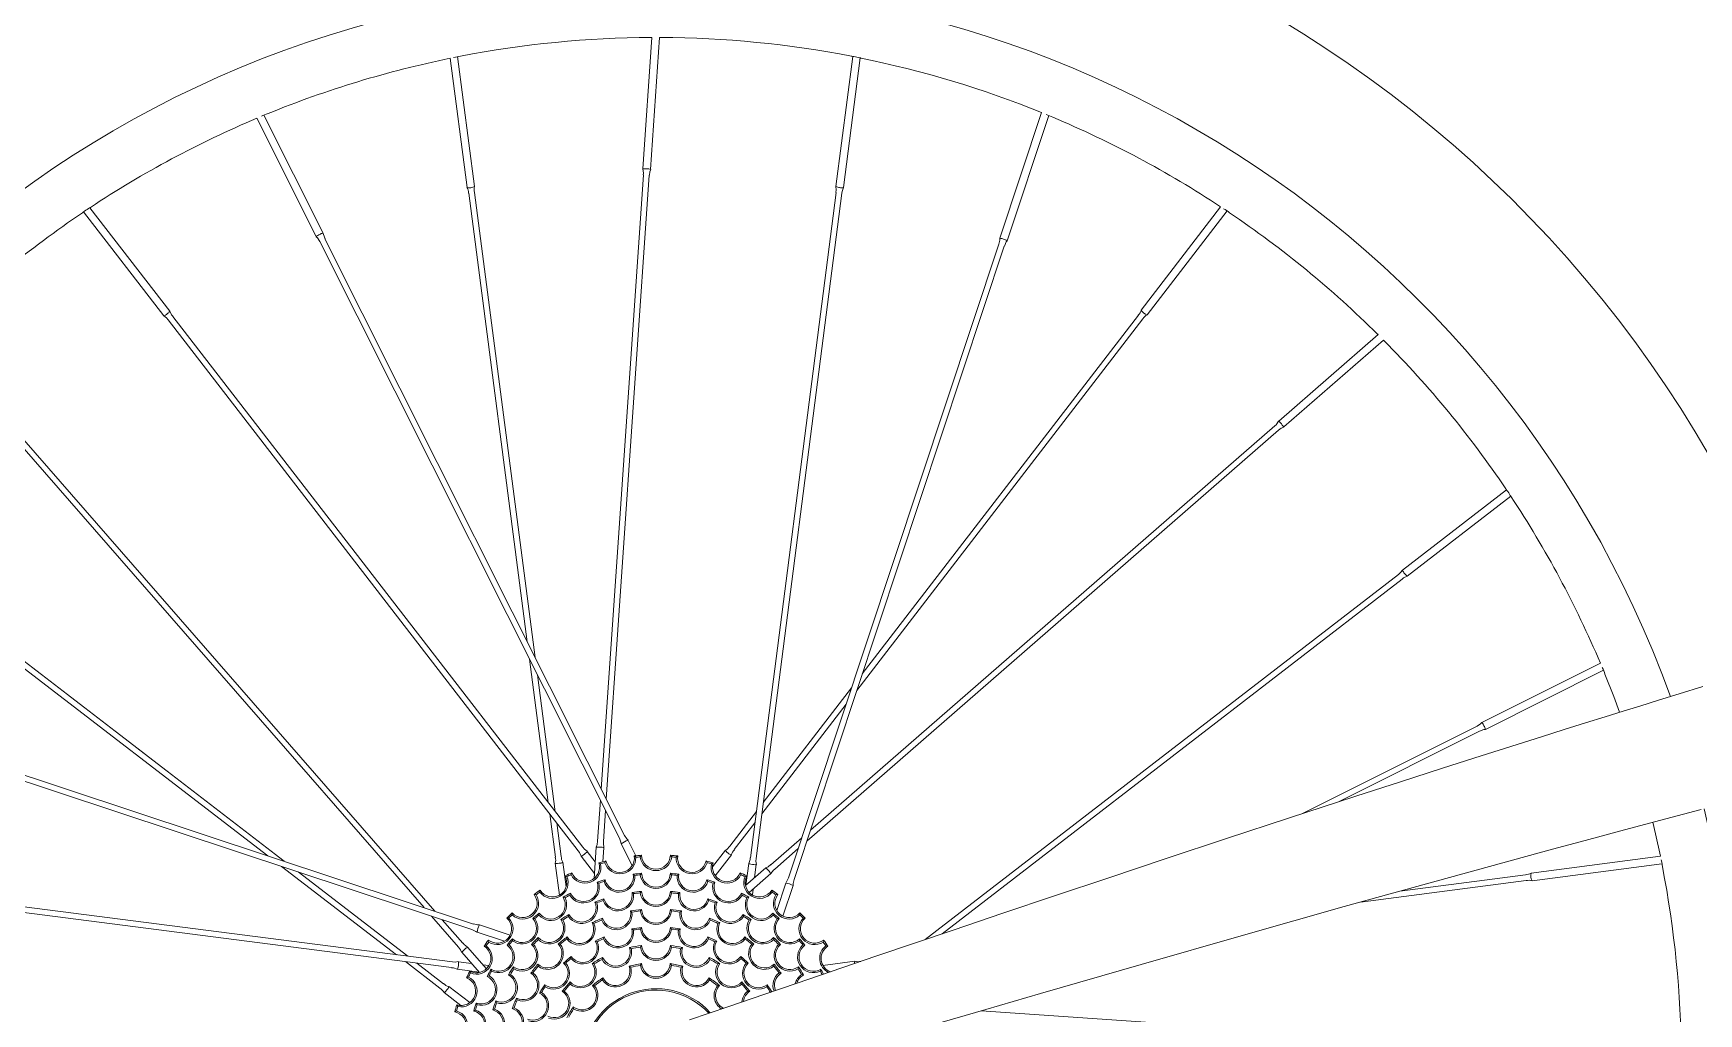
# Model space of a CAD drawing. Header units: inches. Extents: x -27 to 495, y -3 to 144.
# Drawn here: x 319.44 to 336.82, y 115.04 to 125.28 of the extents above; entities that cross this region are included whole.
import ezdxf

# ---------------------------------------------------------------- set-up
doc = ezdxf.new("R2010")
doc.units = ezdxf.units.IN
doc.layers.add('ZANO_R', color=7, linetype='Continuous', lineweight=0)

msp = doc.modelspace()

# ---------------------------------------------------------------- linework, layer by layer
at = {"layer": 'ZANO_R'}
for p, q in [((325.89924, 125.23633), (325.80492, 123.86349)), ((325.88473, 123.85801), (325.97943, 125.23634)), ((323.79357, 125.01815), (323.96945, 123.6702)), ((324.04878, 123.68055), (323.87201, 125.03529)), ((327.99348, 125.03745), (327.81858, 123.67902)), ((327.89792, 123.66881), (328.07212, 125.02179)), ((322.46877, 123.19275), (321.85065, 124.42456)), ((329.96402, 124.45069), (329.52881, 123.13877)), ((329.60474, 123.11358), (330.03869, 124.42169)), ((321.77734, 124.39227), (322.39727, 123.15687)), ((325.81062, 123.8006), (325.37009, 117.38863)), ((325.42299, 117.28321), (325.87048, 123.79649)), ((323.98735, 123.61028), (324.59853, 118.92621)), ((324.6803, 118.76326), (324.04685, 123.61805)), ((327.82059, 123.61638), (326.92642, 116.67155)), ((326.98593, 116.66389), (327.8801, 123.60872)), ((319.96905, 123.4138), (320.80593, 122.32957)), ((320.86926, 122.37845), (320.03574, 123.45833)), ((331.83227, 123.46756), (331.00349, 122.39005)), ((331.0669, 122.34128), (331.89986, 123.42422)), ((322.43414, 123.10568), (325.55971, 116.87695)), ((325.61334, 116.90386), (322.48777, 123.13259)), ((329.51869, 123.0765), (327.32443, 116.46201)), ((327.38137, 116.44312), (329.57564, 123.05761)), ((330.97378, 122.33502), (328.09381, 118.59072)), ((320.85165, 122.2867), (325.13012, 116.74369)), ((325.17761, 116.78035), (320.89915, 122.32336)), ((328.0364, 118.41767), (331.02134, 122.29844)), ((333.47548, 122.13291), (332.43804, 121.22886)), ((332.4906, 121.16854), (333.53232, 122.07633)), ((327.51501, 116.84596), (332.43702, 121.13512)), ((332.3976, 121.18035), (327.55215, 116.95791)), ((319.30012, 120.9957), (323.52257, 116.15024)), ((323.63452, 116.11311), (319.34536, 121.03512)), ((334.8157, 120.51143), (333.73147, 119.67454)), ((333.78035, 119.61122), (334.86024, 120.44474)), ((318.14545, 119.57188), (321.88976, 116.6919)), ((322.06281, 116.6345), (318.18204, 119.61944)), ((333.6886, 119.62882), (328.75016, 115.81701)), ((328.92543, 115.8765), (333.72526, 119.58133)), ((324.62212, 118.74542), (324.81767, 117.24667)), ((335.79418, 118.70314), (334.55877, 118.08321)), ((324.89049, 117.15233), (324.70389, 118.58247)), ((334.59465, 118.01171), (335.82647, 118.62984)), ((327.98265, 118.4462), (327.06115, 117.24814)), ((324.03736, 115.97947), (317.42287, 118.17373)), ((327.04594, 117.12994), (327.92525, 118.27315)), ((317.40398, 118.11678), (324.01847, 115.92252)), ((334.50759, 118.04634), (332.68578, 117.13216)), ((333.06898, 117.25731), (334.5345, 117.99271)), ((324.83309, 117.1285), (324.89199, 116.67707)), ((325.362, 117.27096), (325.33264, 116.84356)), ((325.3925, 116.83944), (325.4149, 117.16554)), ((326.9885, 117.15368), (326.71094, 116.79282)), ((324.95149, 116.68483), (324.90591, 117.03416)), ((326.7585, 116.75624), (326.97328, 117.03548)), ((325.31839, 116.78204), (325.2959, 116.45474)), ((325.38812, 116.62987), (325.3982, 116.77656)), ((325.57871, 116.8168), (325.69284, 116.58937)), ((325.73107, 116.69155), (325.65022, 116.85268)), ((327.46323, 116.88042), (327.14024, 116.59896)), ((327.17966, 116.55373), (327.42609, 116.76847)), ((324.89007, 116.61456), (324.93354, 116.28137)), ((325.00304, 116.36708), (324.96939, 116.62492)), ((325.16, 116.6886), (325.29955, 116.50781)), ((325.30781, 116.62804), (325.22333, 116.73748)), ((325.34422, 116.61775), (325.3626, 116.60737)), ((325.41895, 116.63778), (325.40823, 116.6196)), ((325.71421, 116.68984), (325.73051, 116.67643)), ((325.79128, 116.69658), (325.77756, 116.68054)), ((326.10482, 116.68054), (326.0911, 116.69658)), ((326.15188, 116.67643), (326.16817, 116.68984)), ((326.47416, 116.6196), (326.46343, 116.63778)), ((326.51979, 116.60737), (326.53816, 116.61775)), ((326.66538, 116.74999), (326.53086, 116.57509)), ((326.56026, 116.48211), (326.72879, 116.70121)), ((326.9086, 116.61146), (326.87944, 116.38495)), ((326.97029, 116.46413), (326.98795, 116.60125)), ((336.42005, 116.68691), (335.07211, 116.51103)), ((335.08246, 116.4317), (336.43718, 116.60846)), ((316.8641, 116.41869), (323.80893, 115.52452)), ((323.81659, 115.58402), (316.87176, 116.4782)), ((322.03428, 116.58075), (323.23234, 115.65925)), ((323.35053, 115.64403), (322.20733, 116.52334)), ((324.99237, 116.48252), (325.01227, 116.47548)), ((325.06248, 116.51521), (325.05508, 116.49545)), ((325.40999, 116.44151), (325.39974, 116.42301)), ((325.70401, 116.49999), (325.72055, 116.48683)), ((325.7913, 116.50859), (325.77764, 116.49245)), ((326.10474, 116.49245), (326.09108, 116.50859)), ((326.16183, 116.48683), (326.17837, 116.49999)), ((326.48264, 116.42301), (326.4724, 116.44151)), ((326.8273, 116.49545), (326.8199, 116.51521)), ((326.87012, 116.47548), (326.89002, 116.48252)), ((327.08667, 116.56554), (326.87557, 116.38158)), ((326.91373, 116.30872), (327.13923, 116.50523)), ((333.29206, 116.20818), (335.01995, 116.43363)), ((335.01219, 116.49312), (333.70109, 116.32205)), ((324.66935, 116.28823), (324.69016, 116.28476)), ((324.73272, 116.33261), (324.72886, 116.31186)), ((324.97174, 116.25998), (324.99206, 116.25415)), ((325.04909, 116.30132), (325.04265, 116.28119)), ((325.32605, 116.41605), (325.34485, 116.40636)), ((325.69095, 116.30918), (325.70781, 116.29635)), ((325.79132, 116.32049), (325.77774, 116.30423)), ((326.10464, 116.30423), (326.09106, 116.32049)), ((326.17458, 116.29635), (326.19144, 116.30918)), ((326.53754, 116.40636), (326.55633, 116.41605)), ((326.83973, 116.28119), (326.83329, 116.30132)), ((326.89033, 116.25415), (326.91065, 116.25998)), ((326.9469, 116.28248), (326.9549, 116.3446)), ((327.15352, 116.31186), (327.14967, 116.33261)), ((327.19222, 116.28476), (327.21304, 116.28823)), ((327.29532, 116.40604), (327.20094, 116.12152)), ((327.2652, 116.06117), (327.37125, 116.38085)), ((324.43967, 116.09551), (324.43947, 116.07441)), ((324.72247, 116.09343), (324.72008, 116.07242)), ((325.03333, 116.07907), (325.02814, 116.05853)), ((325.30338, 116.20912), (325.32267, 116.20037)), ((325.39873, 116.24249), (325.3891, 116.22361)), ((325.67363, 116.11676), (325.69091, 116.1044)), ((325.79136, 116.13226), (325.77787, 116.11585)), ((326.10452, 116.11585), (326.09103, 116.13226)), ((326.19147, 116.1044), (326.20875, 116.11676)), ((326.49328, 116.22361), (326.48366, 116.24249)), ((326.55971, 116.20037), (326.579, 116.20912)), ((326.85424, 116.05853), (326.84905, 116.07907)), ((327.1623, 116.07242), (327.15991, 116.09343)), ((327.44291, 116.07441), (327.44271, 116.09551)), ((323.60006, 116.06132), (323.88152, 115.73834)), ((323.92675, 115.77776), (323.71201, 116.02419)), ((324.41931, 115.8633), (324.09963, 115.96935)), ((324.38497, 116.04081), (324.40607, 116.04101)), ((324.65467, 116.03778), (324.67574, 116.03603)), ((324.9478, 116.02533), (324.96856, 116.02109)), ((325.27447, 115.99376), (325.29435, 115.98629)), ((325.38417, 116.0392), (325.37539, 116.01986)), ((325.68921, 115.92913), (325.70672, 115.91698)), ((325.7914, 115.94382), (325.77803, 115.92723)), ((326.10435, 115.92723), (326.09098, 115.94382)), ((326.17567, 115.91698), (326.19317, 115.92913)), ((326.507, 116.01986), (326.49821, 116.0392)), ((326.58803, 115.98629), (326.60791, 115.99376)), ((326.91383, 116.02109), (326.93459, 116.02533)), ((327.20664, 116.03603), (327.22771, 116.03778)), ((327.47631, 116.04101), (327.49742, 116.04081)), ((324.17176, 115.51182), (323.97525, 115.73732)), ((324.07444, 115.89342), (324.35896, 115.79903)), ((324.14787, 115.74776), (324.16862, 115.75162)), ((324.19225, 115.81113), (324.19572, 115.79031)), ((324.38705, 115.758), (324.40806, 115.76039)), ((324.44269, 115.82581), (324.44445, 115.80474)), ((324.64203, 115.76702), (324.66321, 115.76751)), ((324.71346, 115.83845), (324.71297, 115.81727)), ((324.92074, 115.77164), (324.94188, 115.76957)), ((325.01495, 115.84392), (325.01146, 115.82297)), ((325.30785, 115.80184), (325.32807, 115.79511)), ((325.40177, 115.84473), (325.39361, 115.82504)), ((325.66605, 115.73299), (325.68423, 115.72169)), ((325.79147, 115.7551), (325.77825, 115.73827)), ((326.10413, 115.73827), (326.09091, 115.7551)), ((326.19816, 115.72169), (326.21634, 115.73299)), ((326.48877, 115.82504), (326.48062, 115.84473)), ((326.55431, 115.79511), (326.57453, 115.80184)), ((326.87092, 115.82297), (326.86744, 115.84392)), ((326.9405, 115.76957), (326.96164, 115.77164)), ((327.16941, 115.81727), (327.16893, 115.83845)), ((327.21917, 115.76751), (327.24035, 115.76702)), ((327.43793, 115.80474), (327.43969, 115.82581)), ((327.47433, 115.76039), (327.49533, 115.758)), ((327.68667, 115.79031), (327.69014, 115.81113)), ((327.71376, 115.75162), (327.73451, 115.74776)), ((323.3268, 115.58659), (323.68765, 115.30904)), ((323.72424, 115.35659), (323.445, 115.57137)), ((324.01635, 115.56839), (323.87923, 115.58604)), ((323.91494, 115.68476), (324.09889, 115.47367)), ((324.198, 115.545), (324.13587, 115.553)), ((324.70884, 115.55974), (324.7109, 115.5386)), ((324.9778, 115.57226), (324.9991, 115.57151)), ((325.05583, 115.63987), (325.05355, 115.61869)), ((325.27437, 115.56689), (325.29532, 115.56249)), ((325.38467, 115.63057), (325.37801, 115.61023)), ((325.79158, 115.56594), (325.77859, 115.54877)), ((326.1038, 115.54877), (326.0908, 115.56594)), ((326.50438, 115.61023), (326.49771, 115.63057)), ((326.58706, 115.56249), (326.60801, 115.56689)), ((326.82883, 115.61869), (326.82655, 115.63987)), ((326.88328, 115.57151), (326.90458, 115.57226)), ((327.17148, 115.5386), (327.17354, 115.55974)), ((328.01647, 115.59041), (327.68327, 115.54694)), ((323.86901, 115.5067), (324.09552, 115.47753)), ((323.96527, 115.41799), (323.98503, 115.4254)), ((323.99796, 115.48811), (324.005, 115.46821)), ((324.17915, 115.43139), (324.19929, 115.43783)), ((324.2205, 115.50874), (324.22633, 115.48842)), ((324.40141, 115.44715), (324.42195, 115.45233)), ((324.45515, 115.53268), (324.45939, 115.51192)), ((324.63656, 115.46553), (324.65751, 115.46901)), ((325.38694, 115.41633), (325.38205, 115.39536)), ((325.66029, 115.53803), (325.67914, 115.52764)), ((326.20324, 115.52764), (326.2221, 115.53803)), ((326.50033, 115.39536), (326.49544, 115.41633)), ((327.22487, 115.46901), (327.24582, 115.46553)), ((327.42299, 115.51192), (327.42724, 115.53268)), ((327.46044, 115.45233), (327.48098, 115.44715)), ((327.65605, 115.48842), (327.66188, 115.50874)), ((323.73049, 115.26347), (323.90538, 115.12895)), ((323.99837, 115.15836), (323.77926, 115.32688)), ((324.48672, 115.20601), (324.49419, 115.18612)), ((324.72581, 115.259), (324.74645, 115.26428)), ((324.78162, 115.34586), (324.78541, 115.32489)), ((324.96312, 115.27685), (324.98431, 115.27988)), ((325.04499, 115.37442), (325.04569, 115.35303)), ((325.27834, 115.33743), (325.2998, 115.3356)), ((326.58258, 115.3356), (326.60404, 115.33743)), ((326.8367, 115.35303), (326.83739, 115.37442)), ((326.89807, 115.27988), (326.91926, 115.27685)), ((327.09698, 115.32489), (327.10076, 115.34586)), ((323.8427, 115.06153), (323.86088, 115.07225)), ((323.86272, 115.13626), (323.8731, 115.11788)), ((324.03897, 115.07049), (324.05746, 115.08074)), ((324.06443, 115.15442), (324.07412, 115.13563)), ((324.23799, 115.08175), (324.25686, 115.09138)), ((324.27136, 115.1771), (324.28011, 115.1578)), ((324.44128, 115.09631), (324.46062, 115.10509)), ((325.07813, 115.11507), (325.08219, 115.09393)), ((335.20251, 114.66986), (329.33512, 115.07297))]:
    msp.add_line(p, q, dxfattribs=at)
at = {"layer": 'ZANO_R', "flags": 128}
for points in [[(325.89186, 125.23589), (325.89159, 125.23587), (325.89647, 125.23618), (325.89924, 125.23632)], [(327.97946, 125.04), (327.97911, 125.04004), (327.98324, 125.03949), (327.99244, 125.03819), (328.00568, 125.0361), (328.02144, 125.03329), (328.03787, 125.02999), (328.05315, 125.02657), (328.0656, 125.02354), (328.07387, 125.0214), (328.07701, 125.02056), (328.07684, 125.0206)], [(325.80484, 123.86337), (325.81106, 123.81786), (325.80913, 123.80078)], [(325.87192, 123.7963), (325.87604, 123.83148), (325.88585, 123.8574)], [(327.81757, 123.67855), (327.82217, 123.6447), (327.81926, 123.6165)], [(327.88147, 123.60857), (327.88374, 123.62869), (327.89827, 123.66829)], [(319.9574, 123.40573), (319.95713, 123.40552), (319.96066, 123.40822), (319.96829, 123.41395), (319.97929, 123.42193), (319.9925, 123.43112), (320.00645, 123.44039), (320.01959, 123.4487), (320.03038, 123.45525), (320.03752, 123.45944), (320.04008, 123.46092), (320.04003, 123.4609)], [(322.39655, 123.15571), (322.41072, 123.14192), (322.4338, 123.10542)], [(322.48804, 123.13267), (322.47169, 123.17729), (322.46992, 123.1928)], [(329.52749, 123.13846), (329.52775, 123.11869), (329.51826, 123.07655)], [(329.57589, 123.05747), (329.59588, 123.10059), (329.60559, 123.11281)], [(320.80556, 122.32852), (320.83274, 122.30784), (320.85062, 122.28584)], [(320.90022, 122.32423), (320.8876, 122.34005), (320.86988, 122.37833)], [(333.46968, 122.13804), (333.47106, 122.13683), (333.47548, 122.13291)], [(333.53232, 122.07633), (333.53628, 122.07194), (333.53978, 122.06797), (333.53969, 122.06807)], [(332.4379, 121.22882), (332.41011, 121.19225), (332.39668, 121.18153)], [(332.4379, 121.13397), (332.4657, 121.15593), (332.49096, 121.16732)], [(332.43801, 121.22882), (332.43804, 121.22886), (332.44069, 121.22713), (332.44694, 121.22107), (332.45583, 121.21161), (332.46602, 121.20018), (332.47595, 121.18853), (332.4841, 121.17842), (332.48925, 121.1714), (332.4906, 121.16854), (332.49055, 121.16852)], [(334.80749, 120.52327), (334.80853, 120.52191), (334.81299, 120.51603), (334.82009, 120.5064), (334.82889, 120.49401), (334.83826, 120.48019), (334.8471, 120.4665), (334.85452, 120.45449), (334.85981, 120.44559), (334.86252, 120.44094), (334.86248, 120.44101)], [(333.73042, 119.67492), (333.70974, 119.64774), (333.68775, 119.62985)], [(333.72613, 119.58025), (333.74195, 119.59288), (333.78024, 119.6106)], [(335.8424, 118.58711), (335.93434, 118.35448), (335.99536, 118.19064)], [(336.86421, 118.45776), (336.61527, 118.38184), (336.40179, 118.31629), (336.20445, 118.25537), (336.03132, 118.20168), (335.84309, 118.14308), (335.63861, 118.07916), (335.41781, 118.00988), (335.18069, 117.93519), (334.92725, 117.85503), (334.55218, 117.73578), (334.14637, 117.60597), (333.70994, 117.46546), (333.24303, 117.31416), (332.55263, 117.08867), (331.89304, 116.87141), (331.26421, 116.66279), (330.66597, 116.4631), (330.09817, 116.27259), (329.56072, 116.09148), (329.04265, 115.91629), (328.23548, 115.64231), (327.41526, 115.36294), (327.07543, 115.24698), (326.7003, 115.11889), (326.28976, 114.97863)], [(334.55762, 118.08392), (334.54382, 118.06976), (334.50732, 118.04667)], [(334.53458, 117.99244), (334.5792, 118.00879), (334.59471, 118.01056)], [(326.07147, 114.11178), (326.37339, 114.20104), (326.63267, 114.27768), (326.84933, 114.3417), (327.02336, 114.3931), (327.15476, 114.4319), (327.25576, 114.46172), (327.35989, 114.49245), (327.46909, 114.52467), (327.8452, 114.63556), (328.2713, 114.76099), (328.82077, 114.92238), (329.3817, 115.08661), (329.95365, 115.25343), (331.00252, 115.5573), (332.07216, 115.86387), (333.12212, 116.16086), (334.2203, 116.46661), (335.2933, 116.76013), (335.63439, 116.85233), (336.0065, 116.95229), (336.41097, 117.06015), (336.84766, 117.17536)], [(336.34112, 117.04134), (336.3697, 116.91939), (336.42005, 116.68691)], [(325.22366, 116.73856), (325.19652, 116.75921), (325.17865, 116.78119)], [(325.3312, 116.84373), (325.32708, 116.80857), (325.31726, 116.78262)], [(325.39828, 116.77671), (325.39206, 116.82219), (325.39399, 116.83926)], [(325.55943, 116.8769), (325.5758, 116.83225), (325.57754, 116.81697)], [(325.6511, 116.85367), (325.63677, 116.86763), (325.61369, 116.9041)], [(324.93051, 116.61374), (324.91527, 116.61222), (324.90224, 116.61184), (324.89338, 116.61266), (324.89007, 116.61456), (324.89008, 116.61487)], [(325.12904, 116.74282), (325.14167, 116.727), (325.15941, 116.68868)], [(325.22316, 116.73764), (325.22333, 116.73748), (325.22219, 116.73397), (325.2164, 116.72728), (325.20685, 116.71842), (325.19499, 116.70874), (325.18261, 116.69972), (325.17162, 116.69272), (325.16368, 116.68881), (325.16, 116.6886), (325.15988, 116.68883)], [(326.6934, 116.72081), (326.68154, 116.7305), (326.67205, 116.73945), (326.66638, 116.7463), (326.66538, 116.74999), (326.6656, 116.7502)], [(326.92505, 116.6717), (326.92279, 116.65158), (326.90823, 116.61194)], [(326.98794, 116.60149), (326.98795, 116.60125), (326.98466, 116.59958), (326.97584, 116.59894), (326.96282, 116.59943), (326.94758, 116.60097), (326.93245, 116.60333), (326.91973, 116.60616), (326.91136, 116.60901), (326.9086, 116.61146), (326.90868, 116.61172)], [(326.98895, 116.60178), (326.98435, 116.63557), (326.98726, 116.66375)], [(327.13935, 116.6001), (327.11157, 116.57815), (327.08628, 116.56675)], [(336.42856, 116.6508), (336.43132, 116.63864), (336.43468, 116.62226), (336.43758, 116.6063), (336.43979, 116.59254), (336.44123, 116.58255), (336.44191, 116.57751), (336.44188, 116.57772)], [(327.13939, 116.50528), (327.16715, 116.54184), (327.18059, 116.55255)], [(327.32419, 116.46217), (327.30419, 116.41903), (327.29461, 116.40699)], [(327.37258, 116.38093), (327.37231, 116.40093), (327.38179, 116.44304)], [(324.01831, 115.92228), (324.06145, 115.90228), (324.07348, 115.89271)], [(324.09955, 115.97068), (324.07955, 115.97041), (324.03744, 115.97989)], [(323.88037, 115.73744), (323.90233, 115.70967), (323.91373, 115.68438)], [(323.9752, 115.73748), (323.93864, 115.76525), (323.92793, 115.77868)], [(323.8787, 115.58704), (323.84491, 115.58245), (323.81673, 115.58536)], [(323.87899, 115.58603), (323.87923, 115.58604), (323.8809, 115.58276), (323.88154, 115.57393), (323.88105, 115.56091), (323.87951, 115.54567), (323.87714, 115.53055), (323.87432, 115.51783), (323.87146, 115.50945), (323.86901, 115.5067), (323.86876, 115.50678)], [(328.01401, 115.56704), (328.01374, 115.57824), (328.01457, 115.58709), (328.01647, 115.59041), (328.01678, 115.5904)], [(323.80878, 115.52314), (323.8289, 115.52088), (323.86854, 115.50633)], [(323.75967, 115.29149), (323.74997, 115.27964), (323.74102, 115.27015), (323.73418, 115.26447), (323.73049, 115.26347), (323.73028, 115.2637)]]:
    msp.add_lwpolyline(points, dxfattribs=at)
at = {"layer": 'ZANO_R'}
for centre, radius, start, end in [((325.94119, 114.53929), 12.68111, 19.469579, 264.472875), ((325.94119, 114.53929), 11.25, 19.821861, 180), ((325.94119, 114.53929), 10.69667, 90.264081, 100.986079), ((325.95458, 124.7117), 0.52542, 86.020928, 87.288272), ((325.94119, 114.53929), 10.69667, 79.014987, 89.732907), ((325.94119, 114.53929), 10.69667, 101.582267, 112.23536), ((323.99601, 124.3218), 0.7242, 97.398879, 103.267902), ((325.94119, 114.53929), 10.69667, 67.908804, 78.483071), ((322.1256, 123.75255), 0.72612, 108.647224, 114.575236), ((329.76359, 123.76523), 0.71182, 63.592139, 69.636707), ((325.94119, 114.53929), 10.69667, 112.908804, 123.482312), ((325.94119, 114.53929), 10.69667, 56.582267, 67.235846), ((325.83102, 123.66041), 0.20471, 74.7946, 97.325205), ((323.87228, 123.61044), 0.11375, 359.876638, 31.411289), ((323.99789, 123.76137), 0.0955, 252.672409, 302.194247), ((324.16167, 123.6474), 0.11739, 163.926028, 194.36355), ((327.85775, 123.74691), 0.07838, 240.011137, 269.856339), ((327.87722, 123.7444), 0.07838, 255.470523, 285.31557), ((325.94119, 114.53929), 10.69667, 124.014563, 134.735671), ((331.48462, 122.83434), 0.72139, 52.387331, 58.279129), ((325.94119, 114.53929), 10.69667, 45.265965, 55.98604), ((322.47266, 123.06989), 0.11503, 110.845638, 130.920864), ((322.48347, 123.10436), 0.08951, 99.437178, 125.319626), ((329.52058, 123.02385), 0.11515, 65.854941, 85.90993), ((329.55267, 123.04076), 0.08943, 54.425273, 80.33087), ((320.78561, 122.40531), 0.07842, 285.021097, 314.848749), ((320.80116, 122.41728), 0.0784, 300.473005, 330.311292), ((330.89254, 122.41649), 0.11374, 314.87407, 346.412555), ((331.08807, 122.4344), 0.0955, 207.672488, 257.195759), ((331.12326, 122.23803), 0.11736, 118.922685, 149.367995), ((325.94119, 114.53929), 10.69667, 34.015956, 44.735789), ((325.94119, 114.53929), 10.69667, 22.908804, 33.485853), ((333.80717, 119.69484), 0.07837, 195.010467, 224.85938), ((333.81916, 119.67929), 0.07836, 210.46651, 240.317787), ((335.14988, 118.35305), 0.73105, 18.67281, 24.558476), ((334.47172, 118.00778), 0.11511, 20.852919, 40.913584), ((334.50624, 117.997), 0.08953, 9.439657, 35.31587), ((325.94119, 114.53929), 12.68111, 275.527481, 13.665272), ((325.94119, 114.53929), 11.25, 180, 13.589659), ((325.33623, 116.6035), 0.17943, 82.885425, 95.704991), ((325.35611, 116.6021), 0.17946, 76.436107, 89.253919), ((325.69723, 116.6698), 0.18883, 104.417895, 128.877563), ((326.60891, 116.85336), 0.11752, 298.823451, 329.354375), ((324.7769, 116.64773), 0.11765, 343.839915, 14.33491), ((324.93481, 116.67053), 0.05695, 265.673575, 307.276013), ((325.0664, 116.68463), 0.11359, 179.863626, 211.308983), ((325.20157, 116.57137), 0.165, 207.397024, 12.602976), ((325.20157, 116.57137), 0.15, 201.987535, 18.012465), ((325.94119, 114.53929), 2.1625, 103.975071, 106.024929), ((325.94119, 114.53929), 2.1475, 104.369836, 105.630164), ((325.56568, 116.66893), 0.165, 197.397024, 2.602976), ((325.56568, 116.66893), 0.15, 191.987535, 8.012465), ((325.94119, 114.53929), 2.1625, 93.975071, 96.024929), ((325.94119, 114.53929), 2.1475, 94.369836, 95.630164), ((325.94119, 116.70179), 0.165, 187.397024, 352.602976), ((325.94119, 116.70179), 0.15, 181.987535, 358.012465), ((325.94119, 114.53929), 2.1625, 83.975071, 86.024929), ((325.94119, 114.53929), 2.1475, 84.369836, 85.630164), ((326.31671, 116.66893), 0.165, 177.397024, 342.602976), ((326.31671, 116.66893), 0.15, 171.987535, 348.012465), ((325.94119, 114.53929), 2.1625, 73.975071, 76.024929), ((325.94119, 114.53929), 2.1475, 74.369836, 75.630164), ((326.68081, 116.57137), 0.165, 167.397024, 332.602976), ((326.68081, 116.57137), 0.15, 161.987535, 338.012465), ((326.7366, 116.75794), 0.05697, 220.677996, 262.269799), ((326.83956, 116.67486), 0.11354, 134.855074, 166.31557), ((324.85994, 116.41207), 0.165, 217.397024, 22.602976), ((324.85994, 116.41207), 0.15, 211.987535, 28.012465), ((325.94119, 114.53929), 2.1625, 113.975071, 116.024929), ((325.94119, 114.53929), 2.1475, 114.369836, 115.630164), ((325.94119, 114.53929), 1.975, 105.602625, 108.147375), ((325.94119, 114.53929), 1.96, 106.036513, 107.713487), ((325.55589, 116.47634), 0.165, 198.854603, 3.645397), ((325.55589, 116.47634), 0.15, 193.426312, 9.073688), ((325.94119, 114.53929), 1.975, 94.352625, 96.897375), ((325.94119, 114.53929), 1.96, 94.786513, 96.463487), ((325.94119, 116.51429), 0.165, 187.604603, 352.395397), ((325.94119, 116.51429), 0.15, 182.176312, 357.823688), ((325.94119, 114.53929), 1.975, 83.102625, 85.647375), ((325.94119, 114.53929), 1.96, 83.536513, 85.213487), ((326.32649, 116.47634), 0.165, 176.354603, 341.145397), ((326.32649, 116.47634), 0.15, 170.926312, 346.573688), ((325.94119, 114.53929), 1.975, 71.852625, 74.397375), ((325.94119, 114.53929), 1.96, 72.286513, 73.963487), ((325.94119, 114.53929), 2.1625, 63.975071, 66.024929), ((325.94119, 114.53929), 2.1475, 64.369836, 65.630164), ((327.02244, 116.41207), 0.165, 157.397024, 322.602976), ((327.02244, 116.41207), 0.15, 151.987535, 328.012465), ((326.97298, 116.42663), 0.1795, 37.887603, 50.702796), ((326.9861, 116.41163), 0.17946, 31.434431, 44.251958), ((335.01233, 116.60823), 0.11379, 269.88071, 301.405123), ((335.0493, 116.31882), 0.11738, 73.92548, 104.364065), ((335.16327, 116.48258), 0.0955, 162.672049, 212.194607), ((325.94119, 114.53929), 10.69667, 0.263916, 10.985974), ((324.55116, 116.19586), 0.165, 227.397024, 32.602976), ((324.55116, 116.19586), 0.15, 221.987535, 38.012465), ((325.94119, 114.53929), 2.1625, 123.975071, 126.024929), ((325.94119, 114.53929), 2.1475, 124.369836, 125.630164), ((324.84394, 116.18144), 0.165, 221.354603, 26.145397), ((324.84394, 116.18144), 0.15, 215.926312, 31.573688), ((325.94119, 114.53929), 1.975, 116.852625, 119.397375), ((325.94119, 114.53929), 1.96, 117.286513, 118.963487), ((325.18539, 116.36395), 0.165, 210.104603, 14.895397), ((325.18539, 116.36395), 0.15, 204.676312, 20.323688), ((325.54344, 116.28197), 0.165, 200.713007, 5.001279), ((325.54344, 116.28197), 0.15, 195.261868, 10.452418), ((325.94119, 114.53929), 1.7875, 94.809449, 98.047694), ((325.94119, 114.53929), 1.7725, 95.29106, 97.566083), ((325.94119, 116.32679), 0.165, 187.855864, 352.144136), ((325.94119, 116.32679), 0.15, 182.404725, 357.595275), ((325.94119, 114.53929), 1.7875, 81.952306, 85.190551), ((325.94119, 114.53929), 1.7725, 82.433917, 84.70894), ((326.33895, 116.28197), 0.165, 174.998721, 339.286993), ((326.33895, 116.28197), 0.15, 169.547582, 344.738132), ((326.69699, 116.36395), 0.165, 165.104603, 329.895397), ((326.69699, 116.36395), 0.15, 159.676312, 335.323688), ((325.94119, 114.53929), 1.975, 60.602625, 63.147375), ((325.94119, 114.53929), 1.96, 61.036513, 62.713487), ((327.03844, 116.18144), 0.165, 153.854603, 318.645397), ((327.03844, 116.18144), 0.15, 148.426312, 324.073688), ((325.94119, 114.53929), 2.1625, 53.975071, 56.024929), ((325.94119, 114.53929), 2.1475, 54.369836, 55.630164), ((327.33122, 116.19586), 0.165, 147.397024, 312.602976), ((327.33122, 116.19586), 0.15, 141.987535, 318.012465), ((327.27518, 116.21828), 0.18884, 59.418588, 83.87733), ((325.94119, 114.53929), 2.1625, 133.975071, 136.024929), ((325.94119, 114.53929), 2.1475, 134.369836, 135.630164), ((325.94119, 114.53929), 1.975, 128.102625, 130.647375), ((325.94119, 114.53929), 1.96, 128.536513, 130.213487), ((325.94119, 114.53929), 1.7875, 120.523735, 123.761979), ((325.16562, 116.14977), 0.165, 213.57015, 17.858422), ((325.16562, 116.14977), 0.15, 208.11901, 23.309561), ((325.94119, 114.53929), 1.7875, 107.666592, 110.904836), ((325.94119, 114.53929), 1.7725, 108.148203, 110.423226), ((325.52708, 116.08477), 0.165, 203.166225, 6.833775), ((325.52708, 116.08477), 0.15, 197.686724, 12.313276), ((325.94119, 114.53929), 1.6, 95.373448, 99.626552), ((325.94119, 114.53929), 1.585, 95.914564, 99.085436), ((325.94119, 116.13929), 0.165, 188.166225, 351.833775), ((325.94119, 116.13929), 0.15, 182.686724, 357.313276), ((325.94119, 114.53929), 1.6, 80.373448, 84.626552), ((325.94119, 114.53929), 1.585, 80.914564, 84.085436), ((326.3553, 116.08477), 0.165, 173.166225, 336.833775), ((326.3553, 116.08477), 0.15, 167.686724, 342.313276), ((325.94119, 114.53929), 1.7875, 69.095164, 72.333408), ((325.94119, 114.53929), 1.7725, 69.576774, 71.851797), ((326.71676, 116.14977), 0.165, 162.141578, 326.42985), ((326.71676, 116.14977), 0.15, 156.690439, 331.88099), ((325.94119, 114.53929), 1.7875, 56.238021, 59.476265), ((325.94119, 114.53929), 1.975, 49.352625, 51.897375), ((325.94119, 114.53929), 1.96, 49.786513, 51.463487), ((325.94119, 114.53929), 2.1625, 43.975071, 46.024929), ((325.94119, 114.53929), 2.1475, 44.369836, 45.630164), ((324.26231, 115.87324), 0.18895, 149.425853, 173.869536), ((324.28462, 115.92931), 0.15, 231.987535, 48.012465), ((324.28462, 115.92931), 0.165, 237.397024, 42.602976), ((324.54466, 115.93582), 0.15, 227.176312, 42.823688), ((324.54466, 115.93582), 0.165, 232.604603, 37.395397), ((324.8267, 115.93681), 0.165, 226.427293, 30.715564), ((324.8267, 115.93681), 0.15, 220.976153, 36.166704), ((325.94119, 114.53929), 1.7725, 121.005346, 123.280368), ((325.14119, 115.92493), 0.165, 218.166225, 21.833775), ((325.14119, 115.92493), 0.15, 212.686724, 27.313276), ((325.94119, 114.53929), 1.6, 110.373448, 114.626552), ((325.94119, 114.53929), 1.585, 110.914564, 114.085436), ((325.54324, 115.89457), 0.165, 204.922967, 7.804306), ((325.54324, 115.89457), 0.15, 199.407321, 13.319951), ((325.94119, 114.53929), 1.4125, 96.08737, 100.276266), ((325.94119, 114.53929), 1.3975, 96.704744, 99.658892), ((325.94119, 115.95179), 0.165, 188.55933, 351.44067), ((325.94119, 115.95179), 0.15, 183.043685, 356.956315), ((325.94119, 114.53929), 1.4125, 79.723734, 83.91263), ((325.94119, 114.53929), 1.3975, 80.341108, 83.295256), ((326.33914, 115.89457), 0.165, 172.195694, 335.077033), ((326.33914, 115.89457), 0.15, 166.680049, 340.592679), ((325.94119, 114.53929), 1.6, 65.373448, 69.626552), ((325.94119, 114.53929), 1.585, 65.914564, 69.085436), ((326.74119, 115.92493), 0.165, 158.166225, 321.833775), ((326.74119, 115.92493), 0.15, 152.686724, 327.313276), ((325.94119, 114.53929), 1.7725, 56.719632, 58.994654), ((327.05568, 115.93681), 0.165, 149.284436, 313.572707), ((327.05568, 115.93681), 0.15, 143.833296, 319.023847), ((327.33773, 115.93582), 0.165, 142.604603, 307.395397), ((327.33773, 115.93582), 0.15, 137.176312, 312.823688), ((327.59776, 115.92931), 0.165, 137.397024, 302.602976), ((327.59776, 115.92931), 0.15, 131.987535, 308.012465), ((324.06884, 115.5842), 0.17946, 121.435505, 134.253534), ((324.06841, 115.62054), 0.15, 241.987535, 58.012465), ((324.06841, 115.62054), 0.165, 247.397024, 52.602976), ((325.94119, 114.53929), 2.1625, 143.975071, 146.024929), ((325.94119, 114.53929), 2.1475, 144.369836, 145.630164), ((324.29904, 115.63654), 0.15, 238.426312, 54.073688), ((324.29904, 115.63654), 0.165, 243.854603, 48.645397), ((325.94119, 114.53929), 1.975, 139.352625, 141.897375), ((325.94119, 114.53929), 1.96, 139.786513, 141.463487), ((324.54367, 115.65377), 0.15, 233.833296, 49.023847), ((324.54367, 115.65377), 0.165, 239.284436, 43.572707), ((325.94119, 114.53929), 1.7875, 133.380878, 136.619122), ((325.94119, 114.53929), 1.7725, 133.862489, 136.137511), ((324.80982, 115.67066), 0.15, 227.686724, 42.313276), ((324.80982, 115.67066), 0.165, 233.166225, 36.833775), ((325.94119, 114.53929), 1.6, 125.373448, 129.626552), ((325.94119, 114.53929), 1.585, 125.914564, 129.085436), ((325.17754, 115.72756), 0.165, 221.286603, 24.167942), ((325.17754, 115.72756), 0.15, 215.770958, 29.683588), ((325.94119, 114.53929), 1.4125, 112.451007, 116.639902), ((325.94119, 114.53929), 1.3975, 113.06838, 116.022529), ((325.52222, 115.69041), 0.15, 203.5101, 16.4899), ((325.94119, 114.53929), 1.225, 97.0202, 102.9798), ((325.94119, 114.53929), 1.21, 97.738806, 102.261194), ((325.94119, 115.76429), 0.165, 189.073389, 350.926611), ((325.94119, 115.76429), 0.15, 183.5101, 356.4899), ((325.94119, 114.53929), 1.225, 77.0202, 82.9798), ((325.94119, 114.53929), 1.21, 77.738806, 82.261194), ((326.36017, 115.69041), 0.15, 163.5101, 336.4899), ((325.94119, 114.53929), 1.4125, 63.360098, 67.548993), ((325.94119, 114.53929), 1.3975, 63.977471, 66.93162), ((326.70485, 115.72756), 0.165, 155.832058, 318.713397), ((326.70485, 115.72756), 0.15, 150.316412, 324.229042), ((325.94119, 114.53929), 1.6, 50.373448, 54.626552), ((325.94119, 114.53929), 1.585, 50.914564, 54.085436), ((327.07256, 115.67066), 0.165, 143.166225, 306.833775), ((327.07256, 115.67066), 0.15, 137.686724, 312.313276), ((325.94119, 114.53929), 1.7875, 43.380878, 46.619122), ((325.94119, 114.53929), 1.7725, 43.862489, 46.137511), ((327.33872, 115.65377), 0.165, 136.427293, 300.715564), ((327.33872, 115.65377), 0.15, 130.976153, 306.166704), ((327.58334, 115.63654), 0.165, 131.354603, 296.145397), ((327.58334, 115.63654), 0.15, 125.926312, 301.573688), ((325.94119, 114.53929), 1.96, 38.536513, 40.213487), ((325.94119, 114.53929), 1.975, 38.102625, 40.647375), ((327.81397, 115.62054), 0.165, 127.397024, 243.608024), ((327.81397, 115.62054), 0.15, 121.987535, 250.386139), ((325.94119, 114.53929), 2.1475, 34.369836, 35.630164), ((325.94119, 114.53929), 2.1625, 33.975071, 36.024929), ((324.0538, 115.57113), 0.17943, 127.884118, 140.70388), ((325.94119, 114.53929), 1.6, 140.373448, 144.626552), ((324.8737, 115.46428), 0.15, 232.134594, 46.047224), ((324.8737, 115.46428), 0.165, 237.650239, 40.531579), ((325.94119, 114.53929), 1.4125, 128.814643, 133.003539), ((325.94119, 114.53929), 1.3975, 129.432017, 132.386165), ((325.15378, 115.47769), 0.15, 223.5101, 36.4899), ((325.15378, 115.47769), 0.165, 229.073389, 30.926611), ((325.94119, 114.53929), 1.225, 117.0202, 122.9798), ((325.94119, 114.53929), 1.21, 117.738806, 122.261194), ((325.52222, 115.69041), 0.165, 209.073389, 10.926611), ((325.94119, 114.53929), 1.0375, 98.290959, 105.709041), ((325.94119, 115.57679), 0.15, 184.145479, 355.854521), ((325.94119, 114.53929), 1.0375, 74.290959, 81.709041), ((326.36017, 115.69041), 0.165, 169.073389, 330.926611), ((325.94119, 114.53929), 1.225, 57.0202, 62.9798), ((325.94119, 114.53929), 1.21, 57.738806, 62.261194), ((326.72861, 115.47769), 0.165, 149.073389, 310.926611), ((326.72861, 115.47769), 0.15, 143.5101, 316.4899), ((325.94119, 114.53929), 1.4125, 46.996461, 51.185357), ((325.94119, 114.53929), 1.3975, 47.613835, 50.567983), ((327.00869, 115.46428), 0.165, 139.468421, 302.349761), ((327.00869, 115.46428), 0.15, 133.952776, 307.865406), ((325.94119, 114.53929), 1.6, 35.373448, 39.626552), ((328.04964, 115.70351), 0.11759, 253.832903, 284.344095), ((323.90911, 115.27891), 0.15, 251.987535, 68.012465), ((323.90911, 115.27891), 0.165, 257.397024, 62.602976), ((325.94119, 114.53929), 2.1625, 153.975071, 156.024929), ((325.94119, 114.53929), 2.1475, 154.369836, 155.630164), ((324.11653, 115.29509), 0.15, 249.676312, 65.323688), ((324.11653, 115.29509), 0.165, 255.104603, 59.895397), ((325.94119, 114.53929), 1.975, 150.602625, 153.147375), ((325.94119, 114.53929), 1.96, 151.036513, 152.713487), ((324.33071, 115.31485), 0.15, 246.690439, 61.88099), ((324.33071, 115.31485), 0.165, 252.141578, 56.42985), ((325.94119, 114.53929), 1.7875, 146.238021, 149.476265), ((325.94119, 114.53929), 1.7725, 146.719632, 148.994654), ((324.55555, 115.33929), 0.15, 242.686724, 57.313276), ((324.55555, 115.33929), 0.165, 248.166225, 51.833775), ((325.94119, 114.53929), 1.585, 140.914564, 144.085436), ((325.94119, 114.53929), 1.0375, 122.290959, 129.709041), ((325.94119, 114.53929), 1.0225, 123.150408, 128.849592), ((325.5192, 115.48709), 0.165, 213.774446, 14.225554), ((325.5192, 115.48709), 0.15, 208.145479, 19.854521), ((325.94119, 114.53929), 1.0225, 99.150408, 104.849592), ((325.94119, 115.57679), 0.165, 189.774446, 350.225554), ((325.94119, 114.53929), 1.0225, 75.150408, 80.849592), ((326.36318, 115.48709), 0.165, 165.774446, 326.225554), ((326.36318, 115.48709), 0.15, 160.145479, 331.854521), ((325.94119, 114.53929), 1.0375, 50.290959, 57.709041), ((325.94119, 114.53929), 1.0225, 51.150408, 56.849592), ((327.32683, 115.33929), 0.165, 128.166225, 201.015184), ((325.94119, 114.53929), 1.585, 35.914564, 39.085436), ((327.32683, 115.33929), 0.15, 122.686724, 201.269579), ((327.55167, 115.31485), 0.165, 123.57015, 165.243442), ((327.55167, 115.31485), 0.15, 118.11901, 161.843792), ((325.94119, 114.53929), 1.7725, 31.005346, 33.280368), ((325.94119, 114.53929), 1.7875, 30.523735, 33.761979), ((325.94119, 114.53929), 1.96, 27.744477, 28.963487), ((325.94119, 114.53929), 1.975, 27.67728, 29.397375), ((323.62712, 115.207), 0.11752, 28.82413, 59.353695), ((323.80563, 115.43769), 0.11358, 224.860832, 256.310641), ((323.72251, 115.33471), 0.057, 310.692462, 352.256921), ((325.94119, 114.53929), 1.6, 155.373448, 159.626552), ((324.65634, 115.12606), 0.15, 248.498231, 62.41086), ((324.65634, 115.12606), 0.165, 254.013876, 56.895215), ((325.94119, 114.53929), 1.4125, 145.178279, 149.367175), ((325.94119, 114.53929), 1.3975, 145.795653, 148.749801), ((324.88031, 115.15179), 0.15, 243.5101, 56.4899), ((324.88031, 115.15179), 0.165, 249.073389, 50.926611), ((325.94119, 114.53929), 1.225, 137.0202, 142.9798), ((325.94119, 114.53929), 1.21, 137.738806, 142.261194), ((325.17018, 115.23351), 0.15, 232.145479, 43.854521), ((325.17018, 115.23351), 0.165, 237.774446, 38.225554), ((325.94119, 114.53929), 0.765, 42.250689, 180), ((325.94119, 114.53929), 0.75, 42.850143, 339.679234), ((326.7122, 115.23351), 0.165, 141.774446, 238.976205), ((326.7122, 115.23351), 0.15, 136.145479, 243.995044), ((325.94119, 114.53929), 1.21, 37.738806, 42.261194), ((325.94119, 114.53929), 1.225, 37.0202, 42.9798), ((327.00207, 115.15179), 0.165, 129.073389, 175.009244), ((327.00207, 115.15179), 0.15, 123.5101, 171.754021), ((325.94119, 114.53929), 1.3975, 31.250199, 34.204347), ((325.94119, 114.53929), 1.4125, 31.25251, 34.821721), ((323.81154, 114.9148), 0.15, 261.987535, 78.012465), ((323.81154, 114.9148), 0.165, 267.397024, 72.602976), ((325.94119, 114.53929), 2.1625, 163.975071, 166.024929), ((325.94119, 114.53929), 2.1475, 164.369836, 165.630164), ((324.00414, 114.92459), 0.15, 260.926312, 76.573688), ((324.00414, 114.92459), 0.165, 266.354603, 71.145397), ((325.94119, 114.53929), 1.975, 161.852625, 164.397375), ((325.94119, 114.53929), 1.96, 162.286513, 163.963487), ((324.19851, 114.93704), 0.15, 259.547582, 74.738132), ((324.19851, 114.93704), 0.165, 264.998721, 69.286993), ((325.94119, 114.53929), 1.7875, 159.095164, 162.333408), ((325.94119, 114.53929), 1.7725, 159.576774, 161.851797), ((324.39571, 114.9534), 0.15, 257.686724, 72.313276), ((324.39571, 114.9534), 0.165, 263.166225, 66.833775), ((325.94119, 114.53929), 1.585, 155.914564, 159.085436), ((325.94119, 114.53929), 1.0375, 146.290959, 153.709041), ((325.94119, 114.53929), 1.0225, 147.150408, 152.849592)]:
    msp.add_arc(centre, radius, start, end, dxfattribs=at)

doc.saveas('drawing.dxf')
